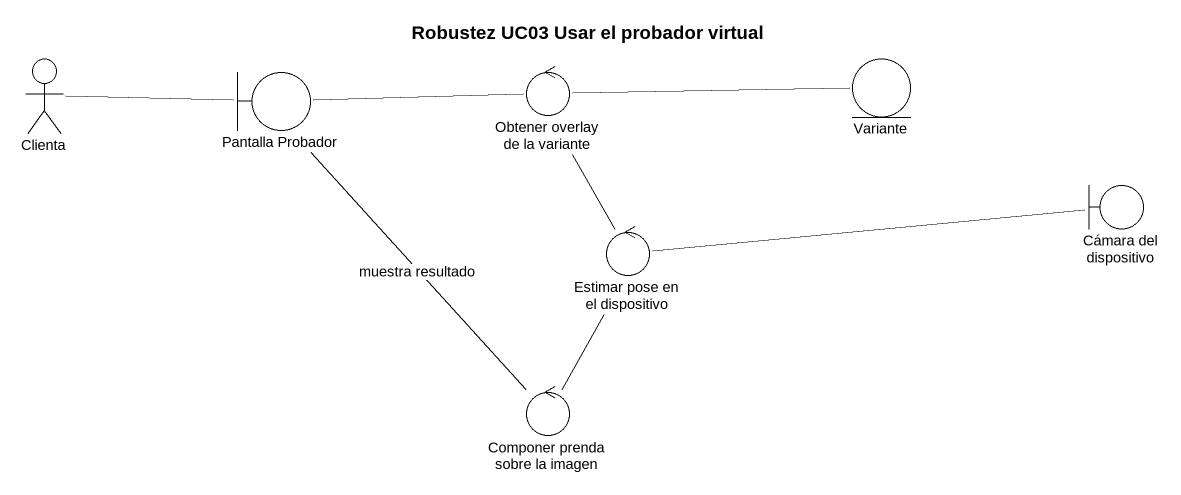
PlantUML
@startuml
title Robustez UC03 Usar el probador virtual
actor Clienta
boundary "Pantalla Probador" as Pantalla_Probador
control "Obtener overlay de la variante" as Obtener_overlay_de_la
entity Variante
boundary "Cámara del dispositivo" as Cámara_del_dispositivo
control "Estimar pose en el dispositivo" as Estimar_pose_en_el
control "Componer prenda sobre la imagen" as Componer_prenda_sobre_la
Clienta -right- Pantalla_Probador
Pantalla_Probador -right- Obtener_overlay_de_la
Obtener_overlay_de_la -right- Variante
Obtener_overlay_de_la -- Estimar_pose_en_el
Estimar_pose_en_el -right- Cámara_del_dispositivo
Estimar_pose_en_el -- Componer_prenda_sobre_la
Componer_prenda_sobre_la -up- Pantalla_Probador : muestra resultado
@enduml
